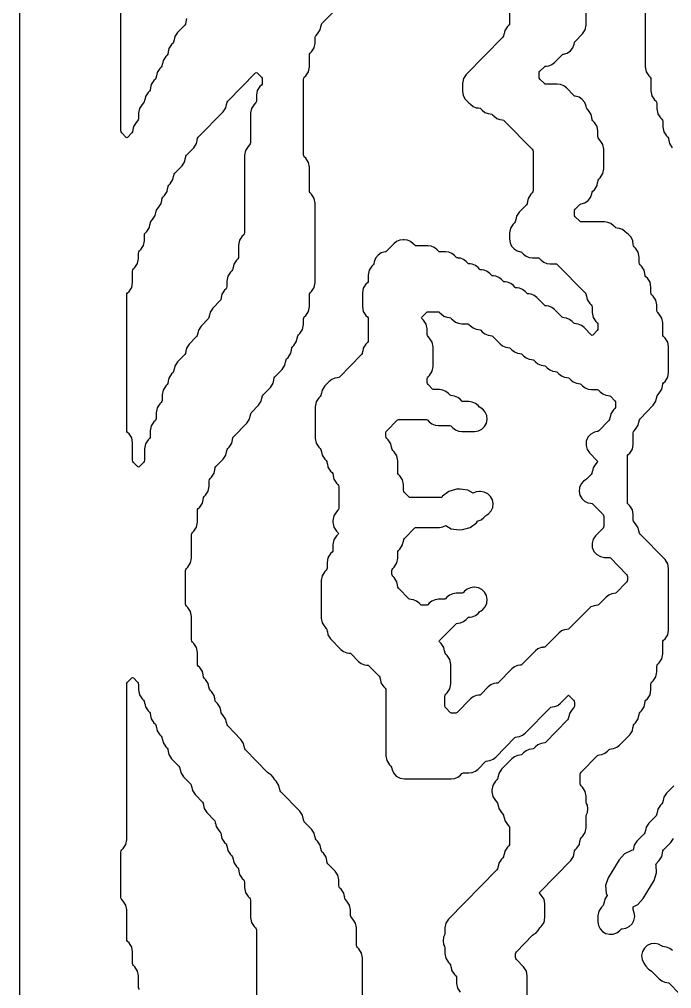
# Model space of a CAD drawing. Header units: millimetres. Extents: x 10 to 410, y 18 to 283.
# Drawn here: x 148 to 173.71, y 206.53 to 244.77 of the extents above; entities that cross this region are included whole.
import ezdxf

# ---------------------------------------------------------------- set-up
doc = ezdxf.new("R2010")
doc.units = ezdxf.units.MM
doc.layers.add('CUT', color=1, linetype='Continuous')

msp = doc.modelspace()

# ---------------------------------------------------------------- linework, layer by layer
at = {"layer": 'CUT'}
for points in [[(190.134, 157), (198.134, 157), (198.134, 160), (211.2679, 160), (211.2679, 280), (198.134, 280), (198.134, 283), (190.134, 283), (190.134, 280), (169.134, 280), (169.134, 283), (161.134, 283), (161.134, 280), (148, 280), (148, 160), (161.134, 160), (161.134, 157), (169.134, 157), (169.134, 160), (190.134, 160)], [(152.2322, 228.555), (152.2322, 233.8922), (152.2411, 233.9373), (152.2664, 233.9757), (152.321, 234.0313), (152.4272, 234.1924), (152.4644, 234.3818), (152.4644, 234.8374), (152.4733, 234.8824), (152.4986, 234.9208), (152.5533, 234.9765), (152.6594, 235.1376), (152.6967, 235.3269), (152.6967, 235.5462), (152.7055, 235.5913), (152.7308, 235.6297), (152.7855, 235.6853), (152.8916, 235.8465), (152.9289, 236.0358), (152.9289, 236.2551), (152.9377, 236.3002), (152.963, 236.3385), (153.0177, 236.3942), (153.1239, 236.5553), (153.1485, 236.6805), (153.1517, 236.6799), (153.17, 236.7727), (153.1952, 236.8111), (153.2499, 236.8668), (153.3561, 237.0279), (153.3807, 237.1531), (153.3839, 237.1525), (153.4022, 237.2453), (153.4274, 237.2837), (153.4821, 237.3393), (153.5883, 237.5005), (153.6129, 237.6257), (153.6161, 237.625), (153.6344, 237.7179), (153.6597, 237.7563), (153.7144, 237.8119), (153.8205, 237.973), (153.8451, 238.0982), (153.8483, 238.0976), (153.8666, 238.1905), (153.8919, 238.2288), (153.9466, 238.2845), (154.0527, 238.4456), (154.0774, 238.5708), (154.0806, 238.5702), (154.0988, 238.663), (154.1241, 238.7014), (154.411, 238.9933), (154.5172, 239.1545), (154.5418, 239.2797), (154.545, 239.279), (154.5633, 239.3719), (154.5885, 239.4103), (154.8754, 239.7022), (154.9816, 239.8633), (155.0062, 239.9885), (155.0094, 239.9879), (155.0277, 240.0808), (155.053, 240.1191), (156.0365, 241.1199), (156.1427, 241.2811), (156.1673, 241.4063), (156.1705, 241.4056), (156.1888, 241.4985), (156.2141, 241.5368), (157.3131, 242.6552), (157.341, 242.6757), (157.3689, 242.6552), (157.5391, 242.482), (157.5644, 242.4436), (157.5732, 242.3986), (157.5732, 242.2597), (157.5644, 242.2146), (157.5391, 242.1762), (157.4844, 242.1206), (157.3783, 241.9594), (157.341, 241.7701), (157.341, 241.5508), (157.3322, 241.5057), (157.3069, 241.4674), (157.2522, 241.4117), (157.146, 241.2506), (157.1088, 241.0613), (157.1088, 239.8968), (157.0999, 239.8517), (157.0747, 239.8134), (157.02, 239.7577), (156.9138, 239.5966), (156.8766, 239.4072), (156.8766, 236.3525), (156.8677, 236.3074), (156.8424, 236.2691), (156.7878, 236.2134), (156.6816, 236.0523), (156.6444, 235.8629), (156.6444, 235.4073), (156.6355, 235.3623), (156.6102, 235.3239), (156.5555, 235.2683), (156.4494, 235.1071), (156.4248, 234.9819), (156.4215, 234.9826), (156.4033, 234.8897), (156.378, 234.8513), (156.3233, 234.7957), (156.2172, 234.6346), (156.1799, 234.4452), (156.1799, 234.2259), (156.1711, 234.1808), (156.1458, 234.1425), (156.0911, 234.0868), (155.9849, 233.9257), (155.9603, 233.8005), (155.9571, 233.8011), (155.9388, 233.7083), (155.9136, 233.6699), (155.6267, 233.378), (155.5205, 233.2168), (155.4959, 233.0916), (155.4927, 233.0923), (155.4744, 232.9994), (155.4491, 232.961), (155.1622, 232.6691), (155.0561, 232.508), (155.0314, 232.3828), (155.0282, 232.3834), (155.01, 232.2905), (154.9847, 232.2522), (154.6978, 231.9602), (154.5916, 231.7991), (154.567, 231.6739), (154.5638, 231.6745), (154.5455, 231.5817), (154.5203, 231.5433), (154.2334, 231.2514), (154.1272, 231.0903), (154.1026, 230.965), (154.0994, 230.9657), (154.0811, 230.8728), (154.0558, 230.8345), (154.0011, 230.7788), (153.895, 230.6177), (153.8704, 230.4925), (153.8671, 230.4931), (153.8489, 230.4003), (153.8236, 230.3619), (153.7689, 230.3062), (153.6628, 230.1451), (153.6255, 229.9558), (153.6255, 229.7365), (153.6167, 229.6914), (153.5914, 229.653), (153.5367, 229.5974), (153.4305, 229.4362), (153.3933, 229.2469), (153.3933, 229.0276), (153.3844, 228.9825), (153.3592, 228.9442), (153.3045, 228.8885), (153.1983, 228.7274), (153.1611, 228.538), (153.1611, 228.3187), (153.1522, 228.2737), (153.127, 228.2353), (153.0723, 228.1797), (152.9661, 228.0185), (152.9289, 227.8292), (152.9289, 227.3736), (152.92, 227.3285), (152.8947, 227.2902), (152.7245, 227.117), (152.6967, 227.0964), (152.6688, 227.117), (152.4986, 227.2902), (152.4733, 227.3285), (152.4644, 227.3736), (152.4644, 228.0655), (152.4272, 228.2548), (152.321, 228.4159), (152.2664, 228.4716), (152.2411, 228.51)], [(166.5003, 225.2617), (166.6, 225.3762), (166.6608, 225.5154), (166.6769, 225.6665), (166.647, 225.8154), (166.5737, 225.9484), (166.4638, 226.0533), (166.3276, 226.1204), (166.1774, 226.1435), (166.1428, 226.1435), (166.0119, 226.126), (165.8902, 226.075), (165.8897, 226.0746), (165.6798, 226.1962), (165.3704, 226.2374), (165.2325, 226.2286), (164.9309, 226.1482), (164.6829, 225.9586), (164.6532, 225.9072), (163.4118, 225.9072), (163.3804, 225.9114), (163.3555, 225.9308), (163.1806, 226.1087), (163.1553, 226.1471), (163.1465, 226.1922), (163.1465, 226.4115), (163.1092, 226.6008), (163.0031, 226.7619), (162.9484, 226.8176), (162.9231, 226.8559), (162.9143, 226.901), (162.9143, 227.3566), (162.877, 227.5459), (162.7709, 227.7071), (162.7162, 227.7627), (162.6909, 227.8011), (162.6726, 227.8939), (162.6694, 227.8933), (162.6448, 228.0185), (162.5387, 228.1797), (162.484, 228.2353), (162.4587, 228.2737), (162.4498, 228.3187), (162.4498, 228.4576), (162.4587, 228.5027), (162.484, 228.5411), (162.891, 228.9553), (162.916, 228.9747), (162.9474, 228.9789), (164.0422, 228.9789), (164.0736, 228.9747), (164.0986, 228.9553), (164.1606, 228.8921), (164.2647, 228.8111), (164.3864, 228.76), (164.5172, 228.7426), (164.9711, 228.7426), (165.0025, 228.7384), (165.0274, 228.719), (165.0895, 228.6559), (165.1936, 228.5748), (165.3153, 228.5237), (165.4461, 228.5063), (165.9452, 228.5063), (166.0953, 228.5294), (166.2316, 228.5965), (166.3415, 228.7014), (166.4147, 228.8344), (166.4447, 228.9833), (166.4286, 229.1343), (166.3678, 229.2736), (166.2681, 229.3881), (166.2012, 229.4291), (166.1421, 229.4751), (166.0801, 229.5382), (165.9759, 229.6193), (165.8542, 229.6704), (165.7234, 229.6878), (165.5018, 229.6878), (165.4704, 229.6919), (165.4454, 229.7114), (165.3834, 229.7745), (165.2793, 229.8556), (165.1576, 229.9066), (165.07, 229.9183), (165.0702, 229.9197), (165.006, 229.9282), (164.981, 229.9477), (164.919, 230.0108), (164.8149, 230.0919), (164.6932, 230.1429), (164.5624, 230.1603), (164.3407, 230.1603), (164.3093, 230.1645), (164.2843, 230.184), (164.1095, 230.3619), (164.0842, 230.4003), (164.0754, 230.4453), (164.0754, 230.5842), (164.0842, 230.6293), (164.1095, 230.6676), (164.1642, 230.7233), (164.2703, 230.8844), (164.3076, 231.0738), (164.3076, 231.8461), (164.2703, 232.0354), (164.1642, 232.1965), (164.1095, 232.2522), (164.0842, 232.2905), (164.0754, 232.3356), (164.0754, 232.5549), (164.0381, 232.7443), (163.932, 232.9054), (163.8704, 232.968), (163.8505, 232.9958), (163.8704, 233.0235), (164.0521, 233.2084), (164.0771, 233.2279), (164.1085, 233.2321), (164.5067, 233.2321), (164.538, 233.2279), (164.563, 233.2084), (164.625, 233.1453), (164.7292, 233.0642), (164.8509, 233.0132), (164.9384, 233.0015), (164.9382, 233.0002), (165.0025, 232.9916), (165.0274, 232.9721), (165.0895, 232.909), (165.1936, 232.8279), (165.3153, 232.7769), (165.4461, 232.7595), (165.6677, 232.7595), (165.6991, 232.7553), (165.7241, 232.7359), (165.7861, 232.6727), (165.8902, 232.5916), (166.0119, 232.5406), (166.0995, 232.529), (166.0993, 232.5276), (166.1636, 232.519), (166.1885, 232.4996), (166.2506, 232.4365), (166.3547, 232.3554), (166.4764, 232.3043), (166.564, 232.2927), (166.5638, 232.2913), (166.628, 232.2827), (166.653, 232.2633), (166.9472, 231.9639), (167.0513, 231.8828), (167.173, 231.8318), (167.2606, 231.8201), (167.2604, 231.8187), (167.3247, 231.8102), (167.3496, 231.7907), (167.4117, 231.7276), (167.5158, 231.6465), (167.6375, 231.5955), (167.725, 231.5838), (167.7249, 231.5824), (167.7891, 231.5739), (167.8141, 231.5544), (167.8761, 231.4913), (167.9802, 231.4102), (168.1019, 231.3592), (168.1895, 231.3475), (168.1893, 231.3461), (168.2535, 231.3376), (168.2785, 231.3181), (168.3405, 231.255), (168.4446, 231.1739), (168.5663, 231.1229), (168.6539, 231.1112), (168.6537, 231.1099), (168.718, 231.1013), (168.7429, 231.0819), (168.805, 231.0187), (168.9091, 230.9376), (169.0308, 230.8866), (169.1184, 230.875), (169.1182, 230.8736), (169.1824, 230.865), (169.2074, 230.8456), (169.2694, 230.7824), (169.3735, 230.7014), (169.4952, 230.6503), (169.5828, 230.6387), (169.5826, 230.6373), (169.6468, 230.6287), (169.6718, 230.6093), (169.7339, 230.5462), (169.838, 230.4651), (169.9597, 230.414), (170.0472, 230.4024), (170.047, 230.401), (170.1113, 230.3924), (170.1363, 230.373), (170.1983, 230.3099), (170.3024, 230.2288), (170.4241, 230.1778), (170.5549, 230.1603), (170.7765, 230.1603), (170.8079, 230.1562), (170.8329, 230.1367), (170.8949, 230.0736), (170.9991, 229.9925), (171.1207, 229.9415), (171.2083, 229.9298), (171.2081, 229.9284), (171.2724, 229.9199), (171.2973, 229.9004), (171.4722, 229.7225), (171.4975, 229.6841), (171.5063, 229.6391), (171.5063, 229.5002), (171.4975, 229.4551), (171.4722, 229.4167), (171.4175, 229.3611), (171.3114, 229.2), (171.2867, 229.0748), (171.2835, 229.0754), (171.2653, 228.9825), (171.24, 228.9442), (170.8376, 228.5347), (170.8068, 228.512), (170.7809, 228.5035), (170.6703, 228.4848), (170.5241, 228.4043), (170.4125, 228.2802), (170.3479, 228.1263), (170.3376, 227.9597), (170.3828, 227.799), (170.4782, 227.6622), (170.7824, 227.3526), (170.8023, 227.3249), (170.7824, 227.2971), (170.7209, 227.2345), (170.6147, 227.0734), (170.5901, 226.9482), (170.5869, 226.9488), (170.5686, 226.8559), (170.5433, 226.8176), (170.3685, 226.6397), (170.3094, 226.5937), (170.2425, 226.5527), (170.1427, 226.4381), (170.082, 226.2989), (170.0659, 226.1479), (170.0958, 225.999), (170.1691, 225.8659), (170.2789, 225.761), (170.4152, 225.694), (170.512, 225.6791), (170.5115, 225.6753), (170.5757, 225.6667), (170.6007, 225.6473), (171.0078, 225.233), (171.033, 225.1947), (171.0419, 225.1496), (171.0419, 224.7744), (171.033, 224.7294), (171.0078, 224.691), (170.7166, 224.3948), (170.6212, 224.2579), (170.576, 224.0972), (170.5863, 223.9306), (170.6509, 223.7767), (170.7625, 223.6526), (170.9087, 223.5722), (171.0732, 223.5443), (171.241, 223.5443), (171.2724, 223.5401), (171.2973, 223.5207), (171.9366, 222.8702), (171.9619, 222.8318), (171.9708, 222.7867), (171.9708, 222.6479), (171.9619, 222.6028), (171.9366, 222.5644), (171.5296, 222.1502), (171.5046, 222.1308), (171.4404, 222.1222), (171.4405, 222.1208), (171.353, 222.1092), (171.2313, 222.0581), (171.1272, 221.9771), (170.8329, 221.6776), (170.8079, 221.6582), (170.7437, 221.6496), (170.7439, 221.6483), (170.6563, 221.6366), (170.5346, 221.5856), (170.4305, 221.5045), (169.6718, 220.7325), (169.6468, 220.713), (169.5826, 220.7045), (169.5828, 220.7031), (169.4952, 220.6914), (169.3735, 220.6404), (169.2694, 220.5593), (168.7429, 220.0236), (168.718, 220.0042), (168.6537, 219.9956), (168.6539, 219.9942), (168.5663, 219.9826), (168.4446, 219.9316), (168.3405, 219.8505), (167.8141, 219.3148), (167.7891, 219.2953), (167.7249, 219.2868), (167.725, 219.2854), (167.6375, 219.2737), (167.5158, 219.2227), (167.4117, 219.1416), (166.8852, 218.6059), (166.8602, 218.5865), (166.796, 218.5779), (166.7962, 218.5765), (166.7086, 218.5649), (166.5869, 218.5138), (166.4828, 218.4327), (166.1885, 218.1333), (166.1636, 218.1139), (166.0993, 218.1053), (166.0995, 218.1039), (166.0119, 218.0923), (165.8902, 218.0413), (165.7861, 217.9602), (165.2597, 217.4245), (165.2347, 217.405), (165.2033, 217.4008), (165.0374, 217.4008), (165.006, 217.405), (164.981, 217.4245), (164.8061, 217.6024), (164.7809, 217.6408), (164.772, 217.6858), (164.772, 218.061), (164.7809, 218.1061), (164.8061, 218.1444), (164.8608, 218.2001), (164.967, 218.3612), (165.0042, 218.5506), (165.0042, 219.3229), (164.967, 219.5122), (164.8608, 219.6733), (164.8061, 219.729), (164.7809, 219.7673), (164.7626, 219.8602), (164.7594, 219.8596), (164.7348, 219.9848), (164.6286, 220.1459), (164.5671, 220.2085), (164.5472, 220.2363), (164.5671, 220.264), (165.2132, 220.9215), (165.2382, 220.941), (165.3024, 220.9495), (165.3022, 220.9509), (165.3898, 220.9626), (165.5115, 221.0136), (165.6156, 221.0947), (165.6777, 221.1578), (165.708, 221.1814), (165.7234, 221.1814), (165.7403, 221.1837), (165.7491, 221.1834), (165.7669, 221.1858), (165.7667, 221.1872), (165.8542, 221.1988), (165.9759, 221.2499), (166.0801, 221.331), (166.1444, 221.3965), (166.1461, 221.3988), (166.1534, 221.4029), (166.2012, 221.4401), (166.2681, 221.4811), (166.3678, 221.5956), (166.4286, 221.7349), (166.4447, 221.8859), (166.4147, 222.0348), (166.3415, 222.1678), (166.2316, 222.2727), (166.0953, 222.3398), (165.9452, 222.3629), (165.9105, 222.3629), (165.7797, 222.3455), (165.658, 222.2944), (165.5539, 222.2133), (165.4895, 222.1478), (165.4878, 222.1455), (165.4806, 222.1414), (165.4615, 222.1266), (165.2139, 222.1266), (165.0831, 222.1092), (164.9614, 222.0581), (164.8573, 221.9771), (164.7952, 221.9139), (164.7703, 221.8945), (164.7389, 221.8903), (164.5172, 221.8903), (164.3864, 221.8729), (164.2647, 221.8219), (164.1606, 221.7408), (164.0986, 221.6776), (164.0736, 221.6582), (164.0422, 221.654), (163.8763, 221.654), (163.8449, 221.6582), (163.8199, 221.6776), (163.7579, 221.7408), (163.6538, 221.8219), (163.5321, 221.8729), (163.4445, 221.8845), (163.4447, 221.8859), (163.3804, 221.8945), (163.3555, 221.9139), (162.9484, 222.3281), (162.9231, 222.3665), (162.9049, 222.4593), (162.9016, 222.4587), (162.877, 222.5839), (162.7709, 222.7451), (162.7162, 222.8007), (162.6909, 222.8391), (162.682, 222.8841), (162.682, 223.023), (162.6909, 223.0681), (162.7162, 223.1065), (162.7709, 223.1621), (162.877, 223.3233), (162.9143, 223.5126), (162.9143, 223.7319), (162.9231, 223.777), (162.9484, 223.8153), (163.0031, 223.871), (163.1092, 224.0321), (163.1339, 224.1573), (163.1371, 224.1567), (163.1553, 224.2495), (163.1806, 224.2879), (163.5877, 224.7021), (163.6127, 224.7216), (163.644, 224.7257), (164.5624, 224.7257), (164.6932, 224.7432), (164.8149, 224.7942), (164.8154, 224.7946), (165.0253, 224.673), (165.3347, 224.6318), (165.4726, 224.6406), (165.7742, 224.721), (166.0222, 224.9106), (166.06, 224.9759), (166.0865, 224.9794), (166.2082, 225.0305), (166.3123, 225.1116), (166.3767, 225.1771), (166.3783, 225.1794), (166.3856, 225.1835), (166.4334, 225.2207)]]:
    msp.add_lwpolyline(points, close=True, dxfattribs=at)
for points in [[(154.5916, 244.7949), (154.567, 244.6697), (154.5638, 244.6703), (154.5455, 244.5775), (154.5203, 244.5391), (154.2334, 244.2472), (154.1272, 244.086), (154.1026, 243.9608), (154.0994, 243.9615), (154.0811, 243.8686), (154.0558, 243.8302), (154.0011, 243.7746), (153.895, 243.6135), (153.8704, 243.4883), (153.8671, 243.4889), (153.8489, 243.396), (153.8236, 243.3577), (153.7689, 243.302), (153.6628, 243.1409), (153.6381, 243.0157), (153.6349, 243.0163), (153.6167, 242.9235), (153.5914, 242.8851), (153.5367, 242.8294), (153.4305, 242.6683), (153.4059, 242.5431), (153.4027, 242.5437), (153.3844, 242.4509), (153.3592, 242.4125), (153.3045, 242.3569), (153.1983, 242.1957), (153.1737, 242.0705), (153.1705, 242.0712), (153.1522, 241.9783), (153.127, 241.94), (153.0723, 241.8843), (152.9661, 241.7232), (152.9415, 241.598), (152.9383, 241.5986), (152.92, 241.5057), (152.8947, 241.4674), (152.84, 241.4117), (152.7339, 241.2506), (152.6967, 241.0613), (152.6967, 240.8419), (152.6878, 240.7969), (152.6625, 240.7585), (152.6078, 240.7029), (152.5017, 240.5417), (152.477, 240.4165), (152.4738, 240.4172), (152.4556, 240.3243), (152.4303, 240.2859), (152.2601, 240.1128), (152.2322, 240.0922), (152.2043, 240.1128), (152.0341, 240.2859), (152.0089, 240.3243), (152, 240.3694), (152, 248.0694)], [(172.6674, 246.7321), (172.6674, 242.8881), (172.7047, 242.6988), (172.8108, 242.5376), (172.8655, 242.482), (172.8908, 242.4436), (172.8996, 242.3986), (172.8996, 241.943), (172.9369, 241.7536), (173.043, 241.5925), (173.0977, 241.5368), (173.123, 241.4985), (173.1319, 241.4534), (173.1319, 241.2341), (173.1691, 241.0448), (173.2753, 240.8836), (173.3299, 240.828), (173.3552, 240.7896), (173.3641, 240.7446), (173.3641, 240.5252), (173.4013, 240.3359), (173.5075, 240.1748), (173.5622, 240.1191), (173.5874, 240.0808), (173.6057, 239.9879), (173.6089, 239.9885), (173.6335, 239.8633), (173.7397, 239.7022)], [(168.0231, 206.2636), (168.0231, 207.0359), (167.9858, 207.2253), (167.8797, 207.3864), (167.5928, 207.6783), (167.5675, 207.7167), (167.5586, 207.7618), (167.5586, 207.9007), (167.5675, 207.9457), (167.5928, 207.9841), (168.2321, 208.6346), (168.2852, 208.676), (168.3578, 208.72), (168.4561, 208.8297), (168.5216, 208.9292), (168.5763, 208.9849), (168.6825, 209.146), (168.7197, 209.3354), (168.7197, 209.8714), (168.6825, 210.0607), (168.5763, 210.2219), (168.5148, 210.2845), (168.4949, 210.3122), (168.5148, 210.34), (169.7374, 211.5841), (169.8436, 211.7452), (169.8682, 211.8704), (169.8714, 211.8698), (169.8897, 211.9626), (169.9149, 212.001), (169.9696, 212.0566), (170.0758, 212.2178), (170.1004, 212.343), (170.1036, 212.3423), (170.1219, 212.4352), (170.1472, 212.4736), (170.2019, 212.5292), (170.308, 212.6903), (170.3452, 212.8797), (170.3452, 213.3353), (170.359, 213.4053), (170.3924, 213.4767), (170.4134, 213.6203), (170.3924, 213.7638), (170.359, 213.8352), (170.3452, 213.9052), (170.3452, 214.1245), (170.308, 214.3139), (170.2019, 214.475), (170.1472, 214.5307), (170.1219, 214.569), (170.113, 214.6141), (170.113, 214.9893), (170.1219, 215.0343), (170.1472, 215.0727), (170.7865, 215.7232), (170.8114, 215.7427), (170.8757, 215.7512), (170.8755, 215.7526), (170.9631, 215.7642), (171.0847, 215.8153), (171.1889, 215.8964), (171.2509, 215.9595), (171.2759, 215.9789), (171.3401, 215.9875), (171.3399, 215.9889), (171.4275, 216.0005), (171.5492, 216.0516), (171.6533, 216.1327), (172.0596, 216.5461), (172.1658, 216.7072), (172.1904, 216.8324), (172.1936, 216.8318), (172.2119, 216.9246), (172.2371, 216.963), (172.2918, 217.0187), (172.398, 217.1798), (172.4226, 217.305), (172.4258, 217.3044), (172.4441, 217.3972), (172.4693, 217.4356), (172.524, 217.4912), (172.6302, 217.6524), (172.6548, 217.7776), (172.658, 217.7769), (172.6763, 217.8698), (172.7016, 217.9081), (172.7563, 217.9638), (172.8624, 218.1249), (172.8996, 218.3143), (172.8996, 218.5336), (172.9085, 218.5787), (172.9338, 218.617), (172.9885, 218.6727), (173.0946, 218.8338), (173.1319, 219.0231), (173.1319, 219.2424), (173.1407, 219.2875), (173.166, 219.3259), (173.2207, 219.3815), (173.3268, 219.5427), (173.3641, 219.732), (173.3641, 220.1876), (173.3729, 220.2327), (173.3982, 220.271), (173.4529, 220.3267), (173.5591, 220.4878), (173.5963, 220.6771), (173.5963, 223.1034), (173.5591, 223.2928), (173.4529, 223.4539), (172.4693, 224.4547), (172.4441, 224.4931), (172.4258, 224.5859), (172.4226, 224.5853), (172.398, 224.7105), (172.2918, 224.8716), (172.2371, 224.9273), (172.2119, 224.9657), (172.203, 225.0107), (172.203, 225.23), (172.1658, 225.4194), (172.0596, 225.5805), (172.0049, 225.6362), (171.9796, 225.6745), (171.9708, 225.7196), (171.9708, 227.5125), (171.9796, 227.5576), (172.0049, 227.5959), (172.0596, 227.6516), (172.1658, 227.8127), (172.203, 228.002), (172.203, 228.4576), (172.2119, 228.5027), (172.2371, 228.5411), (172.2918, 228.5967), (172.398, 228.7578), (172.4226, 228.8831), (172.4258, 228.8824), (172.4441, 228.9753), (172.4693, 229.0136), (172.9885, 229.5419), (173.0946, 229.703), (173.1193, 229.8282), (173.1225, 229.8276), (173.1407, 229.9204), (173.166, 229.9588), (173.2207, 230.0144), (173.3268, 230.1756), (173.3515, 230.3008), (173.3547, 230.3001), (173.3729, 230.393), (173.3982, 230.4314), (173.4529, 230.487), (173.5591, 230.6481), (173.5963, 230.8375), (173.5963, 231.8461), (173.5591, 232.0354), (173.4529, 232.1965), (173.3982, 232.2522), (173.3729, 232.2905), (173.3641, 232.3356), (173.3641, 232.7912), (173.3268, 232.9805), (173.2207, 233.1417), (173.166, 233.1973), (173.1407, 233.2357), (173.1319, 233.2808), (173.1319, 233.5001), (173.0946, 233.6894), (172.9885, 233.8505), (172.9338, 233.9062), (172.9085, 233.9446), (172.8996, 233.9896), (172.8996, 234.2089), (172.8624, 234.3983), (172.7563, 234.5594), (172.7016, 234.6151), (172.6763, 234.6534), (172.658, 234.7463), (172.6548, 234.7456), (172.6302, 234.8708), (172.524, 235.032), (172.4693, 235.0876), (172.4441, 235.126), (172.4352, 235.1711), (172.4352, 235.3904), (172.398, 235.5797), (172.2918, 235.7408), (172.2371, 235.7965), (172.2119, 235.8349), (172.203, 235.8799), (172.203, 235.8841), (172.1802, 236.0333), (172.1139, 236.1689), (172.0102, 236.2786), (171.9475, 236.3274), (171.8855, 236.3906), (171.7814, 236.4716), (171.6597, 236.5227), (171.5721, 236.5343), (171.5723, 236.5357), (171.5081, 236.5443), (171.4831, 236.5637), (171.4211, 236.6268), (171.317, 236.7079), (171.1953, 236.759), (171.0645, 236.7764), (170.1462, 236.7764), (170.1148, 236.7805), (170.0898, 236.8), (169.9149, 236.9779), (169.8897, 237.0163), (169.8808, 237.0614), (169.8808, 237.2002), (169.8897, 237.2453), (169.9149, 237.2837), (170.0898, 237.4616), (170.1148, 237.4811), (170.148, 237.4855), (170.2966, 237.5295), (170.4245, 237.6168), (170.5196, 237.7391), (170.5726, 237.8846), (170.5863, 237.9542), (170.6116, 237.9925), (170.6663, 238.0482), (170.7724, 238.2093), (170.7971, 238.3345), (170.8003, 238.3339), (170.8185, 238.4268), (170.8438, 238.4651), (170.8985, 238.5208), (171.0047, 238.6819), (171.0419, 238.8712), (171.0419, 239.6435), (171.0047, 239.8329), (170.8985, 239.994), (170.8438, 240.0497), (170.8185, 240.088), (170.8097, 240.1331), (170.8097, 240.3524), (170.7724, 240.5417), (170.6663, 240.7029), (170.6116, 240.7585), (170.5863, 240.7969), (170.5681, 240.8897), (170.5649, 240.8891), (170.5402, 241.0143), (170.4341, 241.1754), (170.3794, 241.2311), (170.3541, 241.2694), (170.3404, 241.339), (170.2874, 241.4845), (170.1923, 241.6068), (170.0643, 241.6942), (169.9158, 241.7381), (169.8826, 241.7426), (169.8576, 241.762), (169.5633, 242.0614), (169.4592, 242.1425), (169.3375, 242.1936), (169.2067, 242.211), (168.7529, 242.211), (168.7215, 242.2151), (168.6965, 242.2346), (168.5216, 242.4125), (168.4964, 242.4509), (168.4875, 242.496), (168.4875, 242.6348), (168.4964, 242.6799), (168.5216, 242.7183), (168.6965, 242.8962), (168.7215, 242.9157), (168.7857, 242.9242), (168.7855, 242.9256), (168.8731, 242.9372), (168.9948, 242.9883), (169.0989, 243.0694), (169.3931, 243.3688), (169.4181, 243.3882), (169.4514, 243.3927), (169.5999, 243.4366), (169.7278, 243.524), (169.8229, 243.6463), (169.876, 243.7918), (169.8897, 243.8614), (169.9149, 243.8997), (170.2019, 244.1917), (170.308, 244.3528), (170.3452, 244.5421), (170.3452, 246.4959)], [(167.3264, 246.1792), (167.3264, 244.6225), (167.3175, 244.5775), (167.2923, 244.5391), (167.2376, 244.4835), (167.1314, 244.3223), (167.1068, 244.1971), (167.1036, 244.1977), (167.0853, 244.1049), (167.0601, 244.0665), (165.612, 242.5932), (165.5059, 242.432), (165.4687, 242.2427), (165.4687, 241.9218), (165.4914, 241.7726), (165.5577, 241.637), (165.6614, 241.5273), (165.7241, 241.4785), (165.7861, 241.4154), (165.8902, 241.3343), (166.0119, 241.2832), (166.0995, 241.2716), (166.0993, 241.2702), (166.1636, 241.2616), (166.1885, 241.2422), (166.2506, 241.1791), (166.3547, 241.098), (166.4764, 241.0469), (166.564, 241.0353), (166.5638, 241.0339), (166.628, 241.0254), (166.653, 241.0059), (166.715, 240.9428), (166.8191, 240.8617), (166.9408, 240.8107), (167.0284, 240.799), (167.0282, 240.7976), (167.0924, 240.7891), (167.1174, 240.7696), (168.2211, 239.6465), (168.2464, 239.6082), (168.2553, 239.5631), (168.2553, 238.0065), (168.2464, 237.9614), (168.2211, 237.9231), (168.1665, 237.8674), (168.0603, 237.7063), (168.0357, 237.5811), (168.0325, 237.5817), (168.0142, 237.4889), (167.9889, 237.4505), (167.702, 237.1586), (167.5959, 236.9974), (167.5712, 236.8722), (167.568, 236.8729), (167.5498, 236.78), (167.5245, 236.7416), (167.4698, 236.686), (167.3636, 236.5249), (167.3264, 236.3355), (167.3264, 236.0902), (167.347, 235.9483), (167.4069, 235.8181), (167.5014, 235.7103), (167.6225, 235.6337), (167.7604, 235.5946), (167.7891, 235.5908), (167.8141, 235.5713), (167.8761, 235.5082), (167.9802, 235.4271), (168.1019, 235.3761), (168.2327, 235.3586), (168.4544, 235.3586), (168.4857, 235.3545), (168.5107, 235.335), (168.5728, 235.2719), (168.6769, 235.1908), (168.7986, 235.1398), (168.9294, 235.1224), (169.151, 235.1224), (169.1824, 235.1182), (169.2074, 235.0987), (170.3111, 233.9757), (170.3364, 233.9373), (170.3546, 233.8444), (170.3579, 233.8451), (170.3825, 233.7199), (170.4886, 233.5587), (170.5433, 233.5031), (170.5686, 233.4647), (170.5775, 233.4197), (170.5775, 233.2003), (170.6147, 233.011), (170.7209, 232.8499), (170.7755, 232.7942), (170.8008, 232.7559), (170.8097, 232.7108), (170.8097, 232.5719), (170.8008, 232.5268), (170.7755, 232.4885), (170.6054, 232.3153), (170.5775, 232.2947), (170.5496, 232.3153), (170.26, 232.61), (170.1559, 232.6911), (170.0342, 232.7421), (169.9466, 232.7537), (169.9468, 232.7551), (169.8826, 232.7637), (169.8576, 232.7831), (169.7955, 232.8463), (169.6914, 232.9273), (169.5697, 232.9784), (169.4822, 232.99), (169.4824, 232.9914), (169.4181, 233), (169.3931, 233.0194), (169.0989, 233.3188), (168.9948, 233.3999), (168.8731, 233.4509), (168.7855, 233.4626), (168.7857, 233.464), (168.7215, 233.4725), (168.6965, 233.492), (168.4022, 233.7914), (168.2981, 233.8725), (168.1764, 233.9235), (168.0889, 233.9352), (168.089, 233.9366), (168.0248, 233.9451), (167.9998, 233.9646), (167.9378, 234.0277), (167.8337, 234.1088), (167.712, 234.1598), (167.6244, 234.1715), (167.6246, 234.1728), (167.5604, 234.1814), (167.5354, 234.2008), (167.4734, 234.264), (167.3693, 234.3451), (167.2476, 234.3961), (167.16, 234.4077), (167.1602, 234.4091), (167.0959, 234.4177), (167.071, 234.4371), (167.0089, 234.5003), (166.9048, 234.5813), (166.7831, 234.6324), (166.6955, 234.644), (166.6957, 234.6454), (166.6315, 234.654), (166.6065, 234.6734), (166.5445, 234.7365), (166.4404, 234.8176), (166.3187, 234.8687), (166.2311, 234.8803), (166.2313, 234.8817), (166.1671, 234.8903), (166.1421, 234.9097), (166.0801, 234.9728), (165.9759, 235.0539), (165.8542, 235.1049), (165.7667, 235.1166), (165.7669, 235.118), (165.7026, 235.1265), (165.6777, 235.146), (165.6156, 235.2091), (165.5115, 235.2902), (165.3898, 235.3412), (165.3022, 235.3529), (165.3024, 235.3543), (165.2382, 235.3628), (165.2132, 235.3823), (165.1512, 235.4454), (165.0471, 235.5265), (164.9254, 235.5775), (164.7946, 235.5949), (164.5729, 235.5949), (164.5415, 235.5991), (164.5166, 235.6186), (164.4545, 235.6817), (164.3504, 235.7628), (164.2287, 235.8138), (164.0979, 235.8312), (163.644, 235.8312), (163.6127, 235.8354), (163.5877, 235.8549), (163.5257, 235.918), (163.4215, 235.9991), (163.2998, 236.0501), (163.169, 236.0675), (163.1239, 236.0675), (162.9931, 236.0501), (162.8714, 235.9991), (162.7673, 235.918), (162.473, 235.6186), (162.4481, 235.5991), (162.4148, 235.5947), (162.2663, 235.5507), (162.1383, 235.4634), (162.0433, 235.3411), (161.9902, 235.1955), (161.9765, 235.126), (161.9513, 235.0876), (161.8966, 235.032), (161.7904, 234.8708), (161.7532, 234.6815), (161.7532, 234.4622), (161.7443, 234.4171), (161.719, 234.3788), (161.6643, 234.3231), (161.5582, 234.162), (161.5209, 233.9726), (161.5209, 233.4366), (161.5582, 233.2473), (161.6643, 233.0862), (161.719, 233.0305), (161.7443, 232.9922), (161.7532, 232.9471), (161.7532, 232.0993), (161.7443, 232.0543), (161.719, 232.0159), (161.6643, 231.9602), (161.5582, 231.7991), (161.5336, 231.6739), (161.5303, 231.6745), (161.5121, 231.5817), (161.4868, 231.5433), (160.6153, 230.6565), (160.5903, 230.6371), (160.5261, 230.6285), (160.5263, 230.6272), (160.4387, 230.6155), (160.317, 230.5645), (160.2129, 230.4834), (160.0388, 230.3062), (159.9327, 230.1451), (159.908, 230.0199), (159.9048, 230.0205), (159.8866, 229.9277), (159.8613, 229.8893), (159.8066, 229.8337), (159.7004, 229.6725), (159.6632, 229.4832), (159.6632, 228.2383), (159.7004, 228.049), (159.8066, 227.8879), (159.8613, 227.8322), (159.8866, 227.7938), (159.9048, 227.701), (159.908, 227.7016), (159.9327, 227.5764), (160.0388, 227.4153), (160.0935, 227.3596), (160.1188, 227.3213), (160.137, 227.2284), (160.1403, 227.229), (160.1649, 227.1038), (160.271, 226.9427), (160.3257, 226.8871), (160.351, 226.8487), (160.3693, 226.7558), (160.3725, 226.7565), (160.3971, 226.6313), (160.5032, 226.4701), (160.5579, 226.4145), (160.5832, 226.3761), (160.5921, 226.331), (160.5921, 225.4833), (160.5832, 225.4382), (160.5579, 225.3999), (160.5032, 225.3442), (160.3971, 225.1831), (160.3599, 224.9937), (160.3599, 224.9303), (160.3971, 224.741), (160.5032, 224.5798), (160.5648, 224.5172), (160.5847, 224.4895), (160.5648, 224.4617), (160.5032, 224.3991), (160.3971, 224.2379), (160.3599, 224.0486), (160.3599, 223.8293), (160.351, 223.7842), (160.3257, 223.7459), (160.271, 223.6902), (160.1649, 223.5291), (160.1276, 223.3397), (160.1276, 223.1204), (160.1188, 223.0754), (160.0935, 223.037), (160.0388, 222.9813), (159.9327, 222.8202), (159.8954, 222.6309), (159.8954, 221.1497), (159.9327, 220.9604), (160.0388, 220.7992), (160.0935, 220.7436), (160.1188, 220.7052), (160.137, 220.6124), (160.1403, 220.613), (160.1649, 220.4878), (160.271, 220.3267), (160.6773, 219.9132), (160.7814, 219.8322), (160.9031, 219.7811), (160.9907, 219.7695), (160.9905, 219.7681), (161.0548, 219.7595), (161.0797, 219.7401), (161.374, 219.4407), (161.4781, 219.3596), (161.5998, 219.3086), (161.6874, 219.2969), (161.6872, 219.2955), (161.7514, 219.287), (161.7764, 219.2675), (162.1835, 218.8533), (162.2087, 218.8149), (162.227, 218.7221), (162.2302, 218.7227), (162.2548, 218.5975), (162.361, 218.4364), (162.4157, 218.3807), (162.441, 218.3424), (162.4498, 218.2973), (162.4498, 215.7151), (162.4871, 215.5258), (162.5932, 215.3646), (162.6479, 215.309), (162.6732, 215.2706), (162.686, 215.2052), (162.7474, 215.0453), (162.859, 214.9155), (163.0079, 214.831), (163.1766, 214.8017), (165.0268, 214.8017), (165.1576, 214.8191), (165.2793, 214.8701), (165.3834, 214.9512), (165.4454, 215.0143), (165.4704, 215.0338), (165.5018, 215.038), (165.7234, 215.038), (165.8542, 215.0554), (165.9759, 215.1064), (166.0801, 215.1875), (166.3743, 215.4869), (166.3993, 215.5064), (166.4635, 215.5149), (166.4633, 215.5163), (166.5509, 215.528), (166.6726, 215.579), (166.7767, 215.6601), (167.5354, 216.4321), (167.5604, 216.4515), (167.6246, 216.4601), (167.6244, 216.4615), (167.712, 216.4731), (167.8337, 216.5241), (167.9378, 216.6052), (168.9287, 217.6135), (168.9537, 217.633), (169.0179, 217.6415), (169.0177, 217.6429), (169.1053, 217.6545), (169.227, 217.7056), (169.3311, 217.7867), (169.6207, 218.0813), (169.6486, 218.1019), (169.6765, 218.0813), (169.8467, 217.9081), (169.8719, 217.8698), (169.8808, 217.8247), (169.8808, 217.6858), (169.8719, 217.6408), (169.8467, 217.6024), (169.792, 217.5467), (169.6858, 217.3856), (169.6612, 217.2604), (169.658, 217.261), (169.6397, 217.1682), (169.6145, 217.1298), (168.7429, 216.243), (168.718, 216.2236), (168.6537, 216.215), (168.6539, 216.2137), (168.5663, 216.202), (168.4446, 216.151), (168.3405, 216.0699), (168.2785, 216.0068), (168.2535, 215.9873), (168.1893, 215.9787), (168.1895, 215.9774), (168.1019, 215.9657), (167.9802, 215.9147), (167.8761, 215.8336), (167.8141, 215.7705), (167.7891, 215.751), (167.7249, 215.7425), (167.725, 215.7411), (167.6375, 215.7294), (167.5158, 215.6784), (167.4117, 215.5973), (167.0054, 215.1839), (166.8992, 215.0227), (166.8746, 214.8975), (166.8714, 214.8982), (166.8531, 214.8053), (166.8278, 214.767), (166.7731, 214.7113), (166.667, 214.5502), (166.6298, 214.3608), (166.6298, 214.2974), (166.667, 214.1081), (166.7731, 213.9469), (166.8278, 213.8913), (166.8531, 213.8529), (166.8714, 213.7601), (166.8746, 213.7607), (166.8992, 213.6355), (167.0054, 213.4744), (167.0601, 213.4187), (167.0853, 213.3803), (167.1036, 213.2875), (167.1068, 213.2881), (167.1314, 213.1629), (167.2376, 213.0018), (167.2923, 212.9461), (167.3175, 212.9078), (167.3264, 212.8627), (167.3264, 212.2512), (167.3175, 212.2062), (167.2923, 212.1678), (167.2376, 212.1121), (167.1314, 211.951), (167.1068, 211.8258), (167.1036, 211.8264), (167.0853, 211.7336), (167.0601, 211.6952), (167.0054, 211.6396), (166.8992, 211.4784), (166.8746, 211.3532), (166.8714, 211.3539), (166.8531, 211.261), (166.8278, 211.2227), (164.9154, 209.2767), (164.8092, 209.1156), (164.772, 208.9262), (164.772, 208.7069), (164.7582, 208.6369), (164.7249, 208.5655), (164.7038, 208.4219), (164.7249, 208.2784), (164.7582, 208.207), (164.772, 208.137), (164.772, 207.9176), (164.8092, 207.7283), (164.9154, 207.5672), (164.9701, 207.5115), (164.9954, 207.4732), (165.0136, 207.3803), (165.0168, 207.3809), (165.0415, 207.2557), (165.1476, 207.0946), (165.2023, 207.039), (165.2276, 207.0006), (165.2364, 206.9555), (165.2364, 206.7362), (165.2737, 206.5469), (165.3798, 206.3857)], [(161.5209, 205.0822), (161.5209, 207.7448), (161.4837, 207.9341), (161.3776, 208.0953), (161.3229, 208.1509), (161.2976, 208.1893), (161.2887, 208.2344), (161.2887, 208.9262), (161.2515, 209.1156), (161.1453, 209.2767), (161.0906, 209.3324), (161.0654, 209.3707), (161.0565, 209.4158), (161.0565, 209.6351), (161.0193, 209.8244), (160.9131, 209.9856), (160.8584, 210.0412), (160.8332, 210.0796), (160.8149, 210.1724), (160.8117, 210.1718), (160.7871, 210.297), (160.6809, 210.4581), (160.6262, 210.5138), (160.6009, 210.5521), (160.5921, 210.5972), (160.5921, 210.8165), (160.5548, 211.0059), (160.4487, 211.167), (160.1618, 211.4589), (160.1365, 211.4973), (160.1182, 211.5902), (160.115, 211.5895), (160.0904, 211.7147), (159.9842, 211.8759), (159.9296, 211.9315), (159.9043, 211.9699), (159.886, 212.0627), (159.8828, 212.0621), (159.8582, 212.1873), (159.752, 212.3484), (159.6973, 212.4041), (159.6721, 212.4424), (159.6538, 212.5353), (159.6506, 212.5347), (159.626, 212.6599), (159.5198, 212.821), (159.2329, 213.1129), (159.2076, 213.1513), (159.1894, 213.2442), (159.1862, 213.2435), (159.1615, 213.3687), (159.0554, 213.5299), (158.304, 214.2944), (158.2788, 214.3327), (158.2605, 214.4256), (158.2573, 214.425), (158.2327, 214.5502), (158.1265, 214.7113), (158.0718, 214.767), (158.0062, 214.8665), (157.908, 214.9762), (157.8354, 215.0202), (157.7822, 215.0616), (156.9107, 215.9484), (156.8854, 215.9867), (156.8672, 216.0796), (156.864, 216.079), (156.8393, 216.2042), (156.7332, 216.3653), (156.2141, 216.8935), (156.1888, 216.9319), (156.1705, 217.0248), (156.1673, 217.0241), (156.1427, 217.1493), (156.0365, 217.3105), (155.9818, 217.3661), (155.9566, 217.4045), (155.9383, 217.4973), (155.9351, 217.4967), (155.9105, 217.6219), (155.8043, 217.783), (155.7496, 217.8387), (155.7244, 217.877), (155.7061, 217.9699), (155.7029, 217.9693), (155.6783, 218.0945), (155.5721, 218.2556), (155.5174, 218.3113), (155.4921, 218.3496), (155.4739, 218.4425), (155.4707, 218.4418), (155.446, 218.567), (155.3399, 218.7282), (155.2852, 218.7838), (155.2599, 218.8222), (155.2417, 218.915), (155.2384, 218.9144), (155.2138, 219.0396), (155.1077, 219.2008), (155.053, 219.2564), (155.0277, 219.2948), (155.0188, 219.3398), (155.0188, 219.7954), (154.9816, 219.9848), (154.8754, 220.1459), (154.8208, 220.2016), (154.7955, 220.2399), (154.7866, 220.285), (154.7866, 221.2132), (154.7494, 221.4025), (154.6432, 221.5636), (154.5885, 221.6193), (154.5633, 221.6576), (154.5544, 221.7027), (154.5544, 223.023), (154.5633, 223.0681), (154.5885, 223.1065), (154.6432, 223.1621), (154.7494, 223.3233), (154.7866, 223.5126), (154.7866, 224.4408), (154.7955, 224.4858), (154.8208, 224.5242), (154.8754, 224.5798), (154.9816, 224.741), (155.0188, 224.9303), (155.0188, 225.3859), (155.0277, 225.431), (155.053, 225.4693), (155.1077, 225.525), (155.2138, 225.6861), (155.2384, 225.8113), (155.2417, 225.8107), (155.2599, 225.9035), (155.2852, 225.9419), (155.3399, 225.9976), (155.446, 226.1587), (155.4833, 226.348), (155.4833, 226.5673), (155.4921, 226.6124), (155.5174, 226.6508), (155.5721, 226.7064), (155.6783, 226.8676), (155.7029, 226.9928), (155.7061, 226.9921), (155.7244, 227.085), (155.7496, 227.1233), (156.0365, 227.4153), (156.1427, 227.5764), (156.1673, 227.7016), (156.1705, 227.701), (156.1888, 227.7938), (156.2141, 227.8322), (156.2688, 227.8879), (156.3749, 228.049), (156.3995, 228.1742), (156.4028, 228.1736), (156.421, 228.2664), (156.4463, 228.3048), (156.9654, 228.833), (157.0716, 228.9941), (157.0962, 229.1193), (157.0994, 229.1187), (157.1177, 229.2116), (157.1429, 229.2499), (157.4298, 229.5419), (157.536, 229.703), (157.5606, 229.8282), (157.5638, 229.8276), (157.5821, 229.9204), (157.6074, 229.9588), (157.8943, 230.2507), (158.0004, 230.4119), (158.0251, 230.5371), (158.0283, 230.5364), (158.0465, 230.6293), (158.0718, 230.6676), (158.3587, 230.9596), (158.4649, 231.1207), (158.4895, 231.2459), (158.4927, 231.2453), (158.511, 231.3381), (158.5362, 231.3765), (158.5909, 231.4322), (158.6971, 231.5933), (158.7217, 231.7185), (158.7249, 231.7179), (158.7432, 231.8107), (158.7685, 231.8491), (158.8232, 231.9047), (158.9293, 232.0659), (158.9539, 232.1911), (158.9572, 232.1904), (158.9754, 232.2833), (159.0007, 232.3217), (159.0554, 232.3773), (159.1615, 232.5384), (159.1988, 232.7278), (159.1988, 232.9471), (159.2076, 232.9922), (159.2329, 233.0305), (159.2876, 233.0862), (159.3938, 233.2473), (159.431, 233.4366), (159.431, 233.8922), (159.4398, 233.9373), (159.4651, 233.9757), (159.5198, 234.0313), (159.626, 234.1924), (159.6632, 234.3818), (159.6632, 237.517), (159.626, 237.7063), (159.5198, 237.8674), (159.4651, 237.9231), (159.4398, 237.9614), (159.431, 238.0065), (159.431, 238.9347), (159.3938, 239.124), (159.2876, 239.2851), (159.2329, 239.3408), (159.2076, 239.3792), (159.1988, 239.4242), (159.1988, 242.3986), (159.2076, 242.4436), (159.2329, 242.482), (159.2876, 242.5376), (159.3938, 242.6988), (159.431, 242.8881), (159.431, 243.3437), (159.4398, 243.3888), (159.4651, 243.4271), (159.5198, 243.4828), (159.626, 243.6439), (159.6632, 243.8333), (159.6632, 244.0526), (159.6721, 244.0976), (159.6973, 244.136), (159.752, 244.1917), (159.8582, 244.3528), (159.8828, 244.478), (159.886, 244.4774), (159.9043, 244.5702), (159.9296, 244.6086), (161.1453, 245.8457)], [(152.7308, 206.4969), (152.7055, 206.5353), (152.6967, 206.5803), (152.6967, 207.0359), (152.6594, 207.2253), (152.5533, 207.3864), (152.4986, 207.4421), (152.4733, 207.4804), (152.4644, 207.5255), (152.4644, 207.9811), (152.4272, 208.1704), (152.321, 208.3316), (152.2664, 208.3872), (152.2411, 208.4256), (152.2322, 208.4706), (152.2322, 209.6351), (152.195, 209.8244), (152.0888, 209.9856), (152.0341, 210.0412), (152.0089, 210.0796), (152, 210.1246), (152, 211.9175), (152.0089, 211.9626), (152.0341, 212.001), (152.0888, 212.0566), (152.195, 212.2178), (152.2322, 212.4071), (152.2322, 218.5336), (152.2411, 218.5787), (152.2664, 218.617), (152.4365, 218.7902), (152.4644, 218.8107), (152.4923, 218.7902), (152.6625, 218.617), (152.6878, 218.5787), (152.6967, 218.5336), (152.6967, 218.3143), (152.7339, 218.1249), (152.84, 217.9638), (152.8947, 217.9081), (152.92, 217.8698), (152.9383, 217.7769), (152.9415, 217.7776), (152.9661, 217.6524), (153.0723, 217.4912), (153.127, 217.4356), (153.1522, 217.3972), (153.1705, 217.3044), (153.1737, 217.305), (153.1983, 217.1798), (153.3045, 217.0187), (153.3592, 216.963), (153.3844, 216.9246), (153.4027, 216.8318), (153.4059, 216.8324), (153.4305, 216.7072), (153.5367, 216.5461), (153.5914, 216.4904), (153.6167, 216.4521), (153.6349, 216.3592), (153.6381, 216.3598), (153.6628, 216.2346), (153.7689, 216.0735), (153.8236, 216.0179), (153.8489, 215.9795), (153.8671, 215.8866), (153.8704, 215.8873), (153.895, 215.7621), (154.0011, 215.6009), (154.288, 215.309), (154.3133, 215.2706), (154.3316, 215.1778), (154.3348, 215.1784), (154.3594, 215.0532), (154.4656, 214.8921), (154.7525, 214.6001), (154.7778, 214.5618), (154.796, 214.4689), (154.7992, 214.4696), (154.8239, 214.3443), (154.93, 214.1832), (155.2169, 213.8913), (155.2422, 213.8529), (155.2605, 213.7601), (155.2637, 213.7607), (155.2883, 213.6355), (155.3944, 213.4744), (155.6814, 213.1824), (155.7066, 213.1441), (155.7249, 213.0512), (155.7281, 213.0518), (155.7527, 212.9266), (155.8589, 212.7655), (155.9136, 212.7098), (155.9388, 212.6715), (155.9571, 212.5786), (155.9603, 212.5793), (155.9849, 212.4541), (156.0911, 212.2929), (156.1458, 212.2373), (156.1711, 212.1989), (156.1893, 212.1061), (156.1925, 212.1067), (156.2172, 211.9815), (156.3233, 211.8203), (156.378, 211.7647), (156.4033, 211.7263), (156.4215, 211.6335), (156.4248, 211.6341), (156.4494, 211.5089), (156.5555, 211.3478), (156.6102, 211.2921), (156.6355, 211.2538), (156.6538, 211.1609), (156.657, 211.1615), (156.6816, 211.0363), (156.7878, 210.8752), (156.8424, 210.8195), (156.8677, 210.7812), (156.8766, 210.7361), (156.8766, 210.5168), (156.9138, 210.3275), (157.02, 210.1663), (157.0747, 210.1107), (157.0999, 210.0723), (157.1088, 210.0273), (157.1088, 209.3354), (157.146, 209.146), (157.2522, 208.9849), (157.3069, 208.9292), (157.3322, 208.8909), (157.341, 208.8458), (157.341, 206.1078)], [(173.7944, 214.5307), (173.5075, 214.2387), (173.4013, 214.0776), (173.3767, 213.9524), (173.3735, 213.953), (173.3552, 213.8602), (173.3299, 213.8218), (173.2753, 213.7662), (173.1691, 213.605), (173.1445, 213.4798), (173.1413, 213.4804), (173.123, 213.3876), (173.0976, 213.3491), (173.0974, 213.3489), (172.8108, 213.0573), (172.7047, 212.8962), (172.68, 212.771), (172.6768, 212.7716), (172.6586, 212.6787), (172.6332, 212.6402), (172.633, 212.6401), (172.3464, 212.3484), (172.2402, 212.1873), (172.2156, 212.0621), (172.2124, 212.0627), (172.1974, 211.9866), (172.1335, 211.9832), (171.8518, 211.8487), (171.6431, 211.6166), (171.2169, 210.8994), (171.1128, 210.6051), (171.1293, 210.2934), (171.1727, 210.2027), (171.0791, 210.0607), (171.0545, 209.9355), (171.0513, 209.9361), (171.033, 209.8433), (171.0078, 209.8049), (170.9531, 209.7493), (170.8469, 209.5881), (170.8097, 209.3988), (170.8097, 209.1715), (170.8314, 209.0258), (170.8945, 208.8928), (170.9937, 208.7839), (171.1203, 208.7087), (171.2634, 208.6736), (171.4104, 208.6817), (171.5487, 208.7323), (171.6663, 208.821), (171.7107, 208.8661), (171.7406, 208.8882), (171.7572, 208.8882), (171.9086, 208.9117), (172.0458, 208.9799), (172.1559, 209.0864), (172.2286, 209.2213), (172.257, 209.3719), (172.2385, 209.524), (172.2204, 209.5634), (172.203, 209.6521), (172.203, 209.7637), (172.3836, 209.85), (172.5924, 210.0821), (173.0185, 210.7993), (173.1226, 211.0936), (173.1061, 211.4053), (173.0861, 211.4471), (173.2207, 211.5841), (173.3268, 211.7452), (173.3515, 211.8704), (173.3547, 211.8698), (173.3729, 211.9626), (173.3983, 212.0011), (173.3985, 212.0013), (173.6851, 212.2929), (173.7913, 212.4541)], [(173.7433, 208.0361), (173.6391, 208.1172), (173.5175, 208.1682), (173.4299, 208.1799), (173.4301, 208.1813), (173.3658, 208.1898), (173.338, 208.2115), (173.2017, 208.2869), (173.0489, 208.3167), (172.8942, 208.298), (172.7528, 208.2327), (172.6384, 208.127), (172.5621, 207.9912), (172.5312, 207.8385), (172.5489, 207.6838), (172.6132, 207.542), (172.6989, 207.412), (172.7971, 207.3023), (172.8697, 207.2583), (172.9229, 207.2169), (173.2171, 206.9175), (173.3212, 206.8364), (173.4429, 206.7853), (173.5305, 206.7737), (173.5303, 206.7723), (173.5945, 206.7638), (173.6195, 206.7443), (174.0266, 206.3301)]]:
    msp.add_lwpolyline(points, dxfattribs=at)

doc.saveas('drawing.dxf')
